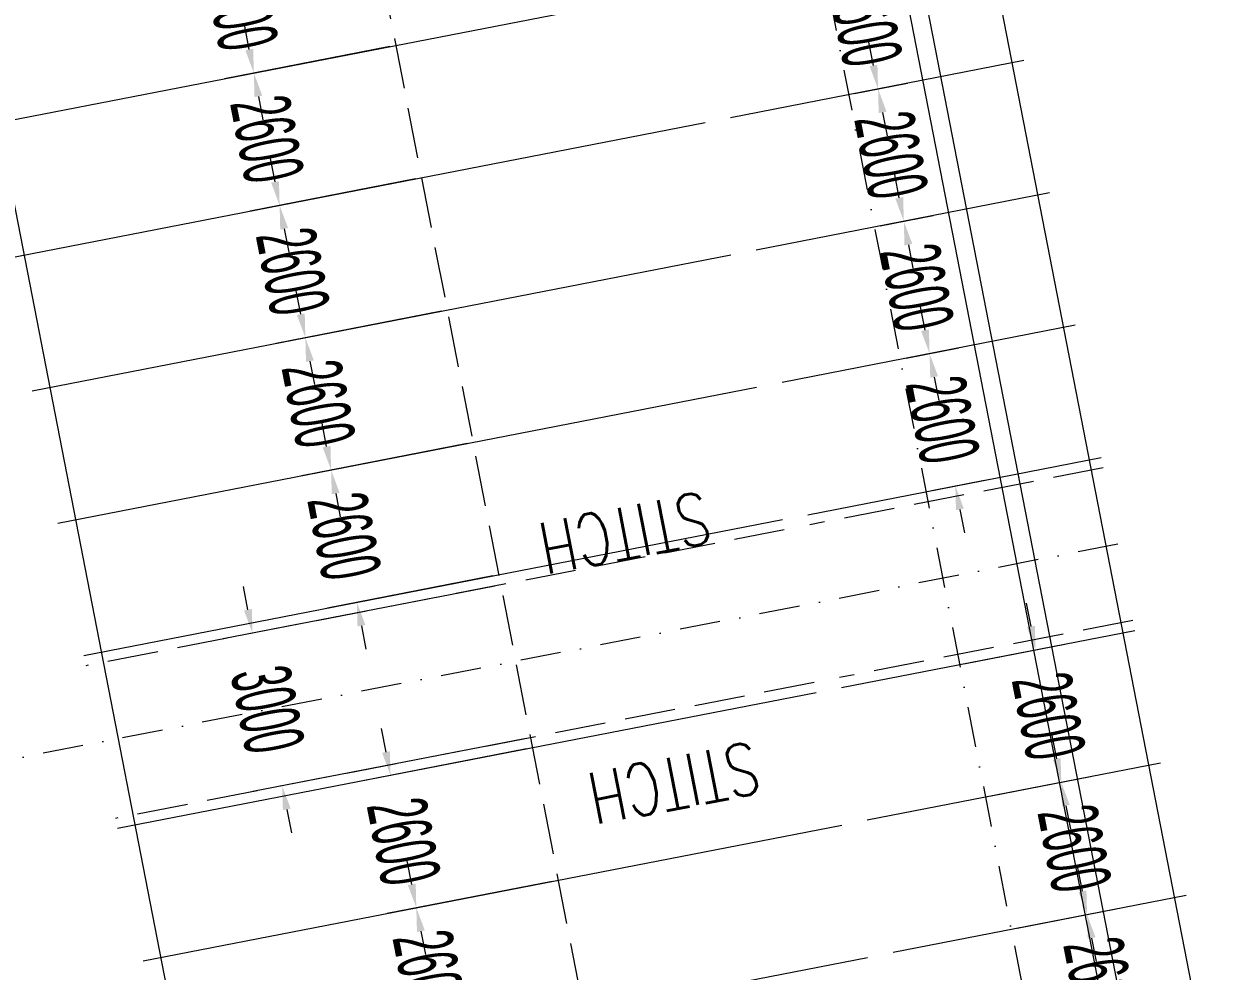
# Model space of a CAD drawing. Header units: millimetres. Extents: x 27228149 to 29012050, y 40856015 to 42918728.
# Drawn here: x 27362078 to 27385138, y 42598025 to 42616292 of the extents above; entities that cross this region are included whole.
import ezdxf

# ---------------------------------------------------------------- set-up
doc = ezdxf.new("R2010")
doc.units = ezdxf.units.MM
doc.header["$LTSCALE"] = 0.05
doc.linetypes.add('DGN Style 3', pattern=[27349.722329, 19535.51595, -7814.20638])
doc.linetypes.add('DGN Style 4', pattern=[31276.361035, 15628.41276, -7814.20638, 19.535516, -7814.20638])
doc.layers.get('Defpoints').update_dxf_attribs({"lineweight": 0})
for name, color, linetype, lineweight in [('InnerEdge_SB', 7, 'Continuous', 0), ('OuterEdge_SBRamp', 7, 'Continuous', 0), ('PlacementCurve_SB', 1, 'DGN Style 3', 0), ('PlacementCurve_SBRamp', 1, 'DGN Style 3', 0), ('S-_ANOT----_A-', 7, 'Continuous', 0), ('S-_ANOT----_T-', 7, 'Continuous', 0), ('S-_GRIDLINE_E- Adjusted', 6, 'DGN Style 4', 0), ('S-_SEG-----_E-SB', 3, 'Continuous', 13), ('S-_SEG-----_E-SBRamp', 3, 'Continuous', 13), ('S-_WALLLBW-_E-', 40, 'Continuous', 13)]:
    doc.layers.add(name, color=color, linetype=linetype, lineweight=lineweight)
doc.styles.add('Styletxt', font='txt.shx')
doc.styles.add('StyleWORKING', font='WORKING.shx')
doc.dimstyles.new('dim300', dxfattribs={"dimtxt": 750, "dimasz": 750, "dimexe": 375, "dimexo": 375, "dimgap": 375, "dimtad": 1, "dimdec": 0, "dimzin": 11, "dimdsep": 46, "dimtxsty": 'StyleWORKING', "dimsah": 1, "dimcen": 0.09, "dimclrd": 7, "dimclre": 7, "dimadec": 4, "dimazin": 3, "dimtfac": 1, "dimtdec": 0, "dimtmove": 0, "dimatfit": 3, "dimfxl": 1, "dimtolj": 1, "dimtzin": 0, "dimlwd": 0, "dimlwe": 0, "dimarcsym": 0})

# ---------------------------------------------------------------- blocks, each defined once
blk = doc.blocks.new('*D102')
at = {"layer": 'Defpoints', "color": 0, "linetype": 'Continuous', "transparency": 16777216}
for p in [(27377482, 42617479), (27378545, 42615037), (27377979, 42614927)]:
    blk.add_point(p, dxfattribs=at)
at = {"layer": 'S-_ANOT----_A-', "color": 7, "linetype": 'Continuous', "lineweight": 0, "transparency": 16777216}
for p, q in [((27377960, 42618041), (27377872, 42618492)), ((27378633, 42614586), (27378721, 42614134))]:
    blk.add_line(p, q, dxfattribs=at)
at = {"layer": 'S-_ANOT----_A-', "linetype": 'Continuous', "transparency": 16777216}
for p, q in [((27377595, 42617501), (27378613, 42617699)), ((27378092, 42614949), (27379109, 42615147))]:
    blk.add_line(p, q, dxfattribs=at)
at = {"layer": 'S-_ANOT----_A-', "color": 7, "linetype": 'Continuous', "transparency": 16777216}
for points in [[(27378036, 42618056), (27377885, 42618026), (27378048, 42617589)], [(27378708, 42614600), (27378557, 42614571), (27378545, 42615037)]]:
    blk.add_solid(points, dxfattribs=at)
at = {"layer": 'S-_ANOT----_A-', "color": 0, "linetype": 'Continuous', "transparency": 16777216, "insert": (27378298, 42616314), "char_height": 1150, "attachment_point": 5, "rotation": 281.011, "style": 'StyleWORKING'}
blk.add_mtext('\\A1;{\\W0.47826;\\C0;2600}', dxfattribs=at)
blk = doc.blocks.new('*D103')
at = {"layer": 'Defpoints', "color": 0, "linetype": 'Continuous', "transparency": 16777216}
for p in [(27377979, 42614927), (27379041, 42612485), (27378475, 42612375)]:
    blk.add_point(p, dxfattribs=at)
at = {"layer": 'S-_ANOT----_A-', "color": 7, "linetype": 'Continuous', "lineweight": 0, "transparency": 16777216}
for p, q in [((27378457, 42615489), (27378369, 42615940)), ((27379129, 42612034), (27379217, 42611582))]:
    blk.add_line(p, q, dxfattribs=at)
at = {"layer": 'S-_ANOT----_A-', "linetype": 'Continuous', "transparency": 16777216}
for p, q in [((27378092, 42614949), (27379109, 42615147)), ((27378588, 42612397), (27379606, 42612595))]:
    blk.add_line(p, q, dxfattribs=at)
at = {"layer": 'S-_ANOT----_A-', "color": 7, "linetype": 'Continuous', "transparency": 16777216}
for points in [[(27378532, 42615503), (27378382, 42615474), (27378545, 42615037)], [(27379205, 42612048), (27379054, 42612019), (27379041, 42612485)]]:
    blk.add_solid(points, dxfattribs=at)
at = {"layer": 'S-_ANOT----_A-', "color": 0, "linetype": 'Continuous', "transparency": 16777216, "insert": (27378794, 42613761), "char_height": 1150, "attachment_point": 5, "rotation": 281.011, "style": 'StyleWORKING'}
blk.add_mtext('\\A1;{\\W0.47826;\\C0;2600}', dxfattribs=at)
blk = doc.blocks.new('*D104')
at = {"layer": 'Defpoints', "color": 0, "linetype": 'Continuous', "transparency": 16777216}
for p in [(27378475, 42612375), (27379538, 42609933), (27378972, 42609823)]:
    blk.add_point(p, dxfattribs=at)
at = {"layer": 'S-_ANOT----_A-', "color": 7, "linetype": 'Continuous', "lineweight": 0, "transparency": 16777216}
for p, q in [((27378954, 42612937), (27378866, 42613388)), ((27379626, 42609481), (27379714, 42609030))]:
    blk.add_line(p, q, dxfattribs=at)
at = {"layer": 'S-_ANOT----_A-', "linetype": 'Continuous', "transparency": 16777216}
for p, q in [((27378588, 42612397), (27379606, 42612595)), ((27379085, 42609845), (27380102, 42610043))]:
    blk.add_line(p, q, dxfattribs=at)
at = {"layer": 'S-_ANOT----_A-', "color": 7, "linetype": 'Continuous', "transparency": 16777216}
for points in [[(27379029, 42612951), (27378878, 42612922), (27379041, 42612485)], [(27379701, 42609496), (27379551, 42609467), (27379538, 42609933)]]:
    blk.add_solid(points, dxfattribs=at)
at = {"layer": 'S-_ANOT----_A-', "color": 0, "linetype": 'Continuous', "transparency": 16777216, "insert": (27379291, 42611209), "char_height": 1150, "attachment_point": 5, "rotation": 281.011, "style": 'StyleWORKING'}
blk.add_mtext('\\A1;{\\W0.47826;\\C0;2600}', dxfattribs=at)
blk = doc.blocks.new('*D105')
at = {"layer": 'Defpoints', "color": 0, "linetype": 'Continuous', "transparency": 16777216}
for p in [(27380118, 42603933), (27382077, 42601666), (27380614, 42601381)]:
    blk.add_point(p, dxfattribs=at)
at = {"layer": 'S-_ANOT----_A-', "color": 7, "linetype": 'Continuous', "lineweight": 0, "transparency": 16777216}
for p, q in [((27381493, 42604669), (27381405, 42605121)), ((27382165, 42601214), (27382253, 42600763))]:
    blk.add_line(p, q, dxfattribs=at)
at = {"layer": 'S-_ANOT----_A-', "linetype": 'Continuous', "transparency": 16777216}
for p, q in [((27380231, 42603955), (27382145, 42604328)), ((27380727, 42601403), (27382641, 42601776))]:
    blk.add_line(p, q, dxfattribs=at)
at = {"layer": 'S-_ANOT----_A-', "color": 7, "linetype": 'Continuous', "transparency": 16777216}
for points in [[(27381568, 42604684), (27381417, 42604655), (27381580, 42604218)], [(27382240, 42601229), (27382090, 42601200), (27382077, 42601666)]]:
    blk.add_solid(points, dxfattribs=at)
at = {"layer": 'S-_ANOT----_A-', "color": 0, "linetype": 'Continuous', "transparency": 16777216, "insert": (27381830, 42602942), "char_height": 1150, "attachment_point": 5, "rotation": 281.011, "style": 'StyleWORKING'}
blk.add_mtext('\\A1;{\\W0.47826;\\C0;2600}', dxfattribs=at)
blk = doc.blocks.new('*D106')
at = {"layer": 'Defpoints', "color": 0, "linetype": 'Continuous', "transparency": 16777216}
for p in [(27380614, 42601381), (27382574, 42599114), (27381111, 42598829)]:
    blk.add_point(p, dxfattribs=at)
at = {"layer": 'S-_ANOT----_A-', "color": 7, "linetype": 'Continuous', "lineweight": 0, "transparency": 16777216}
for p, q in [((27381989, 42602117), (27381901, 42602569)), ((27382661, 42598662), (27382749, 42598210))]:
    blk.add_line(p, q, dxfattribs=at)
at = {"layer": 'S-_ANOT----_A-', "linetype": 'Continuous', "transparency": 16777216}
for p, q in [((27380727, 42601403), (27382641, 42601776)), ((27381224, 42598851), (27383138, 42599223))]:
    blk.add_line(p, q, dxfattribs=at)
at = {"layer": 'S-_ANOT----_A-', "color": 7, "linetype": 'Continuous', "transparency": 16777216}
for points in [[(27382064, 42602132), (27381914, 42602103), (27382077, 42601666)], [(27382737, 42598677), (27382586, 42598647), (27382574, 42599114)]]:
    blk.add_solid(points, dxfattribs=at)
at = {"layer": 'S-_ANOT----_A-', "color": 0, "linetype": 'Continuous', "transparency": 16777216, "insert": (27382327, 42600390), "char_height": 1150, "attachment_point": 5, "rotation": 281.011, "style": 'StyleWORKING'}
blk.add_mtext('\\A1;{\\W0.47826;\\C0;2600}', dxfattribs=at)
blk = doc.blocks.new('*D107')
at = {"layer": 'Defpoints', "color": 0, "linetype": 'Continuous', "transparency": 16777216}
for p in [(27381111, 42598829), (27383070, 42596561), (27381608, 42596277)]:
    blk.add_point(p, dxfattribs=at)
at = {"layer": 'S-_ANOT----_A-', "color": 7, "linetype": 'Continuous', "lineweight": 0, "transparency": 16777216}
for p, q in [((27382486, 42599565), (27382398, 42600017)), ((27383158, 42596110), (27383246, 42595658))]:
    blk.add_line(p, q, dxfattribs=at)
at = {"layer": 'S-_ANOT----_A-', "linetype": 'Continuous', "transparency": 16777216}
for p, q in [((27381224, 42598851), (27383138, 42599223)), ((27381720, 42596299), (27383635, 42596671))]:
    blk.add_line(p, q, dxfattribs=at)
at = {"layer": 'S-_ANOT----_A-', "color": 7, "linetype": 'Continuous', "transparency": 16777216}
for points in [[(27382561, 42599580), (27382410, 42599550), (27382574, 42599114)], [(27383233, 42596125), (27383083, 42596095), (27383070, 42596561)]]:
    blk.add_solid(points, dxfattribs=at)
at = {"layer": 'S-_ANOT----_A-', "color": 0, "linetype": 'Continuous', "transparency": 16777216, "insert": (27382823, 42597838), "char_height": 1150, "attachment_point": 5, "rotation": 281.011, "style": 'StyleWORKING'}
blk.add_mtext('\\A1;{\\W0.47826;\\C0;2600}', dxfattribs=at)
blk = doc.blocks.new('*D293')
at = {"layer": 'Defpoints', "color": 0, "linetype": 'Continuous', "transparency": 16777216}
for p in [(27368749, 42618429), (27369246, 42615877), (27366511, 42615344)]:
    blk.add_point(p, dxfattribs=at)
at = {"layer": 'S-_ANOT----_A-', "color": 7, "linetype": 'Continuous', "lineweight": 0, "transparency": 16777216}
for p, q in [((27365927, 42618348), (27365839, 42618800)), ((27366599, 42614893), (27366687, 42614441))]:
    blk.add_line(p, q, dxfattribs=at)
at = {"layer": 'S-_ANOT----_A-', "linetype": 'Continuous', "transparency": 16777216}
for p, q in [((27368636, 42618407), (27365450, 42617787)), ((27369133, 42615855), (27365947, 42615235))]:
    blk.add_line(p, q, dxfattribs=at)
at = {"layer": 'S-_ANOT----_A-', "color": 7, "linetype": 'Continuous', "transparency": 16777216}
for points in [[(27366002, 42618363), (27365851, 42618333), (27366014, 42617897)], [(27366674, 42614908), (27366524, 42614878), (27366511, 42615344)]]:
    blk.add_solid(points, dxfattribs=at)
at = {"layer": 'S-_ANOT----_A-', "color": 0, "linetype": 'Continuous', "transparency": 16777216, "insert": (27366264, 42616621), "char_height": 1150, "attachment_point": 5, "rotation": 281.011, "style": 'StyleWORKING'}
blk.add_mtext('\\A1;{\\W0.47826;\\C0;2600}', dxfattribs=at)
blk = doc.blocks.new('*D294')
at = {"layer": 'Defpoints', "color": 0, "linetype": 'Continuous', "transparency": 16777216}
for p in [(27369246, 42615877), (27369742, 42613324), (27367008, 42612792)]:
    blk.add_point(p, dxfattribs=at)
at = {"layer": 'S-_ANOT----_A-', "color": 7, "linetype": 'Continuous', "lineweight": 0, "transparency": 16777216}
for p, q in [((27366423, 42615796), (27366335, 42616248)), ((27367095, 42612341), (27367183, 42611889))]:
    blk.add_line(p, q, dxfattribs=at)
at = {"layer": 'S-_ANOT----_A-', "linetype": 'Continuous', "transparency": 16777216}
for p, q in [((27369133, 42615855), (27365947, 42615235)), ((27369629, 42613302), (27366443, 42612682))]:
    blk.add_line(p, q, dxfattribs=at)
at = {"layer": 'S-_ANOT----_A-', "color": 7, "linetype": 'Continuous', "transparency": 16777216}
for points in [[(27366498, 42615811), (27366348, 42615781), (27366511, 42615344)], [(27367171, 42612355), (27367020, 42612326), (27367008, 42612792)]]:
    blk.add_solid(points, dxfattribs=at)
at = {"layer": 'S-_ANOT----_A-', "color": 0, "linetype": 'Continuous', "transparency": 16777216, "insert": (27366761, 42614069), "char_height": 1150, "attachment_point": 5, "rotation": 281.011, "style": 'StyleWORKING'}
blk.add_mtext('\\A1;{\\W0.47826;\\C0;2600}', dxfattribs=at)
blk = doc.blocks.new('*D295')
at = {"layer": 'Defpoints', "color": 0, "linetype": 'Continuous', "transparency": 16777216}
for p in [(27369742, 42613324), (27370239, 42610772), (27367504, 42610240)]:
    blk.add_point(p, dxfattribs=at)
at = {"layer": 'S-_ANOT----_A-', "color": 7, "linetype": 'Continuous', "lineweight": 0, "transparency": 16777216}
for p, q in [((27366920, 42613244), (27366832, 42613695)), ((27367592, 42609789), (27367680, 42609337))]:
    blk.add_line(p, q, dxfattribs=at)
at = {"layer": 'S-_ANOT----_A-', "linetype": 'Continuous', "transparency": 16777216}
for p, q in [((27369629, 42613302), (27366443, 42612682)), ((27370126, 42610750), (27366940, 42610130))]:
    blk.add_line(p, q, dxfattribs=at)
at = {"layer": 'S-_ANOT----_A-', "color": 7, "linetype": 'Continuous', "transparency": 16777216}
for points in [[(27366995, 42613258), (27366845, 42613229), (27367008, 42612792)], [(27367667, 42609803), (27367517, 42609774), (27367504, 42610240)]]:
    blk.add_solid(points, dxfattribs=at)
at = {"layer": 'S-_ANOT----_A-', "color": 0, "linetype": 'Continuous', "transparency": 16777216, "insert": (27367257, 42611517), "char_height": 1150, "attachment_point": 5, "rotation": 281.011, "style": 'StyleWORKING'}
blk.add_mtext('\\A1;{\\W0.47826;\\C0;2600}', dxfattribs=at)
blk = doc.blocks.new('*D296')
at = {"layer": 'Defpoints', "color": 0, "linetype": 'Continuous', "transparency": 16777216}
for p in [(27370239, 42610772), (27370735, 42608220), (27368001, 42607688)]:
    blk.add_point(p, dxfattribs=at)
at = {"layer": 'S-_ANOT----_A-', "color": 7, "linetype": 'Continuous', "lineweight": 0, "transparency": 16777216}
for p, q in [((27367416, 42610692), (27367329, 42611143)), ((27368089, 42607237), (27368177, 42606785))]:
    blk.add_line(p, q, dxfattribs=at)
at = {"layer": 'S-_ANOT----_A-', "linetype": 'Continuous', "transparency": 16777216}
for p, q in [((27370126, 42610750), (27366940, 42610130)), ((27370622, 42608198), (27367436, 42607578))]:
    blk.add_line(p, q, dxfattribs=at)
at = {"layer": 'S-_ANOT----_A-', "color": 7, "linetype": 'Continuous', "transparency": 16777216}
for points in [[(27367492, 42610706), (27367341, 42610677), (27367504, 42610240)], [(27368164, 42607251), (27368013, 42607222), (27368001, 42607688)]]:
    blk.add_solid(points, dxfattribs=at)
at = {"layer": 'S-_ANOT----_A-', "color": 0, "linetype": 'Continuous', "transparency": 16777216, "insert": (27367754, 42608964), "char_height": 1150, "attachment_point": 5, "rotation": 281.011, "style": 'StyleWORKING'}
blk.add_mtext('\\A1;{\\W0.47826;\\C0;2600}', dxfattribs=at)
blk = doc.blocks.new('*D297')
at = {"layer": 'Defpoints', "color": 0, "linetype": 'Continuous', "transparency": 16777216}
for p in [(27371881, 42602331), (27372378, 42599778), (27369643, 42599246)]:
    blk.add_point(p, dxfattribs=at)
at = {"layer": 'S-_ANOT----_A-', "color": 7, "linetype": 'Continuous', "lineweight": 0, "transparency": 16777216}
for p, q in [((27369059, 42602250), (27368971, 42602702)), ((27369731, 42598795), (27369819, 42598343))]:
    blk.add_line(p, q, dxfattribs=at)
at = {"layer": 'S-_ANOT----_A-', "linetype": 'Continuous', "transparency": 16777216}
for p, q in [((27371768, 42602309), (27368582, 42601689)), ((27372265, 42599756), (27369079, 42599137))]:
    blk.add_line(p, q, dxfattribs=at)
at = {"layer": 'S-_ANOT----_A-', "color": 7, "linetype": 'Continuous', "transparency": 16777216}
for points in [[(27369134, 42602265), (27368984, 42602235), (27369147, 42601799)], [(27369807, 42598809), (27369656, 42598780), (27369643, 42599246)]]:
    blk.add_solid(points, dxfattribs=at)
at = {"layer": 'S-_ANOT----_A-', "color": 0, "linetype": 'Continuous', "transparency": 16777216, "insert": (27369396, 42600523), "char_height": 1150, "attachment_point": 5, "rotation": 281.011, "style": 'StyleWORKING'}
blk.add_mtext('\\A1;{\\W0.47826;\\C0;2600}', dxfattribs=at)
blk = doc.blocks.new('*D298')
at = {"layer": 'Defpoints', "color": 0, "linetype": 'Continuous', "transparency": 16777216}
for p in [(27372378, 42599778), (27372874, 42597226), (27370140, 42596694)]:
    blk.add_point(p, dxfattribs=at)
at = {"layer": 'S-_ANOT----_A-', "color": 7, "linetype": 'Continuous', "lineweight": 0, "transparency": 16777216}
for p, q in [((27369556, 42599698), (27369468, 42600149)), ((27370228, 42596243), (27370316, 42595791))]:
    blk.add_line(p, q, dxfattribs=at)
at = {"layer": 'S-_ANOT----_A-', "linetype": 'Continuous', "transparency": 16777216}
for p, q in [((27372265, 42599756), (27369079, 42599137)), ((27372762, 42597204), (27369576, 42596584))]:
    blk.add_line(p, q, dxfattribs=at)
at = {"layer": 'S-_ANOT----_A-', "color": 7, "linetype": 'Continuous', "transparency": 16777216}
for points in [[(27369631, 42599713), (27369480, 42599683), (27369643, 42599246)], [(27370303, 42596257), (27370153, 42596228), (27370140, 42596694)]]:
    blk.add_solid(points, dxfattribs=at)
at = {"layer": 'S-_ANOT----_A-', "color": 0, "linetype": 'Continuous', "transparency": 16777216, "insert": (27369893, 42597971), "char_height": 1150, "attachment_point": 5, "rotation": 281.011, "style": 'StyleWORKING'}
blk.add_mtext('\\A1;{\\W0.47826;\\C0;2600}', dxfattribs=at)
blk = doc.blocks.new('*D966')
at = {"layer": 'Defpoints', "color": 0, "linetype": 'Continuous', "transparency": 16777216}
for p in [(27378972, 42609823), (27380035, 42607381), (27379468, 42607271)]:
    blk.add_point(p, dxfattribs=at)
at = {"layer": 'S-_ANOT----_A-', "color": 7, "linetype": 'Continuous', "lineweight": 0, "transparency": 16777216}
for p, q in [((27379450, 42610384), (27379362, 42610836)), ((27380122, 42606929), (27380210, 42606478))]:
    blk.add_line(p, q, dxfattribs=at)
at = {"layer": 'S-_ANOT----_A-', "linetype": 'Continuous', "transparency": 16777216}
for p, q in [((27379085, 42609845), (27380102, 42610043)), ((27379581, 42607293), (27380599, 42607491))]:
    blk.add_line(p, q, dxfattribs=at)
at = {"layer": 'S-_ANOT----_A-', "color": 7, "linetype": 'Continuous', "transparency": 16777216}
for points in [[(27379525, 42610399), (27379375, 42610370), (27379538, 42609933)], [(27380198, 42606944), (27380047, 42606915), (27380035, 42607381)]]:
    blk.add_solid(points, dxfattribs=at)
at = {"layer": 'S-_ANOT----_A-', "color": 0, "linetype": 'Continuous', "transparency": 16777216, "insert": (27379788, 42608657), "char_height": 1150, "attachment_point": 5, "rotation": 281.011, "style": 'StyleWORKING'}
blk.add_mtext('\\A1;{\\W0.47826;\\C0;2600}', dxfattribs=at)
blk = doc.blocks.new('*D1060')
at = {"layer": 'Defpoints', "color": 0, "linetype": 'Continuous', "transparency": 16777216}
for p in [(27370735, 42608220), (27371232, 42605668), (27368497, 42605136)]:
    blk.add_point(p, dxfattribs=at)
at = {"layer": 'S-_ANOT----_A-', "color": 7, "linetype": 'Continuous', "lineweight": 0, "transparency": 16777216}
for p, q in [((27367913, 42608140), (27367825, 42608591)), ((27368585, 42604684), (27368673, 42604233))]:
    blk.add_line(p, q, dxfattribs=at)
at = {"layer": 'S-_ANOT----_A-', "linetype": 'Continuous', "transparency": 16777216}
for p, q in [((27370622, 42608198), (27367436, 42607578)), ((27371119, 42605646), (27367933, 42605026))]:
    blk.add_line(p, q, dxfattribs=at)
at = {"layer": 'S-_ANOT----_A-', "color": 7, "linetype": 'Continuous', "transparency": 16777216}
for points in [[(27367988, 42608154), (27367838, 42608125), (27368001, 42607688)], [(27368661, 42604699), (27368510, 42604670), (27368497, 42605136)]]:
    blk.add_solid(points, dxfattribs=at)
at = {"layer": 'S-_ANOT----_A-', "color": 0, "linetype": 'Continuous', "transparency": 16777216, "insert": (27368250, 42606412), "char_height": 1150, "attachment_point": 5, "rotation": 281.011, "style": 'StyleWORKING'}
blk.add_mtext('\\A1;{\\W0.47826;\\C0;2600}', dxfattribs=at)
blk = doc.blocks.new('*D1061')
at = {"layer": 'Defpoints', "color": 0, "linetype": 'Continuous', "transparency": 16777216}
for p in [(27371270, 42605472), (27371843, 42602527, 0), (27367058, 42601596)]:
    blk.add_point(p, dxfattribs=at)
at = {"layer": 'S-_ANOT----_A-', "linetype": 'Continuous', "transparency": 16777216}
for p, q in [((27371157, 42605450), (27365921, 42604431)), ((27371730, 42602505), (27366494, 42601486))]:
    blk.add_line(p, q, dxfattribs=at)
at = {"layer": 'S-_ANOT----_A-', "color": 7, "linetype": 'Continuous', "lineweight": 0, "transparency": 16777216}
for p, q in [((27366397, 42604992), (27366309, 42605444)), ((27367146, 42601144), (27367234, 42600693))]:
    blk.add_line(p, q, dxfattribs=at)
at = {"layer": 'S-_ANOT----_A-', "color": 7, "linetype": 'Continuous', "transparency": 16777216}
for points in [[(27366473, 42605007), (27366322, 42604978), (27366485, 42604541)], [(27367221, 42601159), (27367071, 42601130), (27367058, 42601596)]]:
    blk.add_solid(points, dxfattribs=at)
at = {"layer": 'S-_ANOT----_A-', "color": 0, "linetype": 'Continuous', "transparency": 16777216, "insert": (27366773, 42603069), "char_height": 1150, "attachment_point": 5, "rotation": 281.011, "style": 'StyleWORKING'}
blk.add_mtext('\\A1;{\\W0.47826;\\C0;3000}', dxfattribs=at)

msp = doc.modelspace()

# ---------------------------------------------------------------- linework, layer by layer
at = {"layer": 'InnerEdge_SB'}
msp.add_lwpolyline([(27370363.7, 42569291.8), (27348239.1, 42682996.3, 0.0568157), (27286190.8, 42879613.7)], format="xyb", dxfattribs=at)
at = {"layer": 'OuterEdge_SBRamp'}
msp.add_line((27387667.6, 42572771.6), (27378475.1, 42620014.6), dxfattribs=at)
at = {"layer": 'PlacementCurve_SB'}
msp.add_lwpolyline([(27305541.4, 42854039, -0.0482858), (27355899.2, 42684467.3), (27377998.9, 42570890.3, 0.0688708), (27467496.8, 42309348.2, 0.1110949), (27715510, 42007942.3, 0.028125), (27802629.8, 41947720.4), (27845874.9, 41921290)], format="xyb", dxfattribs=at)
at = {"layer": 'PlacementCurve_SBRamp', "linetype": 'DGN Style 4'}
msp.add_lwpolyline([(27373108.2, 42639957.6), (27386235.5, 42572493, 0.0037085), (27389176, 42557956.4)], format="xyb", dxfattribs=at)
at = {"layer": 'S-_GRIDLINE_E- Adjusted'}
msp.add_line((27383168.8, 42606258.8), (27306182.7, 42591278.9), dxfattribs=at)
at = {"layer": 'S-_SEG-----_E-SB'}
for p, q in [((27361245.6, 42614319.9), (27374713, 42616940.4)), ((27361742.2, 42611767.8), (27375209.6, 42614388.3)), ((27362238.8, 42609215.6), (27375706.2, 42611836.1)), ((27362735.4, 42606663.5), (27376202.8, 42609284)), ((27363232, 42604111.4), (27376699.4, 42606731.8)), ((27377348.8, 42603394.4), (27363881.3, 42600774)), ((27364377.9, 42598221.8), (27377845.4, 42600842.3)), ((27364874.5, 42595669.7), (27378342, 42598290.2))]:
    msp.add_line(p, q, dxfattribs=at)
at = {"layer": 'S-_SEG-----_E-SB', "linetype": 'DGN Style 3'}
for p, q in [((27376737.6, 42606535.5), (27363270.2, 42603915)), ((27377310.6, 42603590.8), (27363843.1, 42600970.3))]:
    msp.add_line(p, q, dxfattribs=at)
at = {"layer": 'S-_SEG-----_E-SBRamp'}
for p, q in [((27381354.4, 42615583.9), (27375700.4, 42614483.8)), ((27381850.9, 42613031.8), (27376197, 42611931.6)), ((27382347.5, 42610479.6), (27376693.6, 42609379.5)), ((27377190.2, 42606827.3), (27382844.1, 42607927.5)), ((27383493.5, 42604590.1), (27377839.6, 42603489.9)), ((27383990.1, 42602037.9), (27378336.2, 42600937.8)), ((27384486.7, 42599485.8), (27378832.7, 42598385.7))]:
    msp.add_line(p, q, dxfattribs=at)
at = {"layer": 'S-_SEG-----_E-SBRamp', "linetype": 'DGN Style 3'}
for p, q in [((27382882.3, 42607731.2), (27377228.4, 42606631)), ((27383455.3, 42604786.4), (27377801.4, 42603686.3))]:
    msp.add_line(p, q, dxfattribs=at)
at = {"layer": 'S-_WALLLBW-_E-'}
for p, q in [((27389385.4, 42573105.9), (27380192.9, 42620348.9)), ((27388011.2, 42572838.5), (27378818.6, 42620081.5))]:
    msp.add_line(p, q, dxfattribs=at)

# ---------------------------------------------------------------- texts
at = {"layer": 'S-_ANOT----_T-', "linetype": 'Continuous', "style": 'Styletxt', "width": 0.75}
for p in [(27375191.2, 42607280.9), (27376140.1, 42602458.2)]:
    msp.add_text('STITCH', height=1000, rotation=191.01101, dxfattribs=at).set_placement(p)

# ---------------------------------------------------------------- dimensions: what is measured, and where the dimension line sits
at = {"layer": 'S-_ANOT----_A-', "linetype": 'Continuous'}
for base, p1, p2, picture, middle in [((27366511, 42615344.5), (27368748.9, 42618428.7), (27369245.5, 42615876.5), '*D293', (27366264.1, 42616620.8)), ((27378544.8, 42615037.2), (27377482.1, 42617479.2), (27377978.7, 42614927.1), '*D102', (27378297.9, 42616313.5)), ((27367007.6, 42612792.3), (27369245.5, 42615876.5), (27369742.1, 42613324.4), '*D294', (27366760.7, 42614068.6)), ((27379041.4, 42612485.1), (27377978.7, 42614927.1), (27378475.3, 42612374.9), '*D103', (27378794.4, 42613761.4)), ((27367504.2, 42610240.2), (27369742.1, 42613324.4), (27370238.7, 42610772.3), '*D295', (27367257.3, 42611516.5)), ((27379538, 42609932.9), (27378475.3, 42612374.9), (27378971.8, 42609822.8), '*D104', (27379291, 42611209.3)), ((27368000.8, 42607688), (27370238.7, 42610772.3), (27370735.3, 42608220.1), '*D296', (27367753.9, 42608964.4)), ((27380034.6, 42607380.8), (27378971.8, 42609822.8), (27379468.4, 42607270.7), '*D966', (27379787.6, 42608657.1)), ((27368497.4, 42605135.9), (27370735.3, 42608220.1), (27371231.9, 42605668), '*D1060', (27368250.5, 42606412.2)), ((27367058.2, 42601595.9), (27371270.1, 42605471.7), (27371843.1, 42602526.9, -0.2), '*D1061', (27366773, 42603068.5)), ((27382077, 42601665.7), (27380117.8, 42603933.2), (27380614.4, 42601381.1), '*D105', (27381830.1, 42602942)), ((27369643.4, 42599246.4), (27371881.3, 42602330.6), (27372377.9, 42599778.4), '*D297', (27369396.5, 42600522.7)), ((27382573.6, 42599113.6), (27380614.4, 42601381.1), (27381111, 42598829), '*D106', (27382326.6, 42600389.9)), ((27370140, 42596694.2), (27372377.9, 42599778.4), (27372874.5, 42597226.3), '*D298', (27369893.1, 42597970.6)), ((27383070.2, 42596561.4), (27381111, 42598829), (27381607.6, 42596276.8), '*D107', (27382823.2, 42597837.8))]:
    dim = msp.add_linear_dim(base=base, p1=p1, p2=p2, angle=101.01101, text='{\\W0.47826;\\C0;<>}', dimstyle='dim300', override={"dimscale": 1000, "dimtxt": 1.15, "dimasz": 0.46, "dimexe": 0.575, "dimexo": 0.115, "dimgap": 0.2875, "dimtad": 1, "dimjust": 0, "dimtih": 0, "dimtoh": 0, "dimlfac": 1, "dimsah": 1, "dimcen": 0, "dimse1": 0, "dimse2": 0, "dimclre": 256, "dimclrt": 0, "dimtol": 0, "dimtfac": 1, "dimtofl": 0, "dimtmove": 2, "dimatfit": 3, "dimfrac": 0, "dimtolj": 1, "dimlwe": 65535}, dxfattribs=at)
    dim.commit()
    dim.dimension.update_dxf_attribs({"geometry": picture, "text_midpoint": middle, "dimtype": 160, "text_rotation": 281.01101})

doc.saveas('drawing.dxf')
